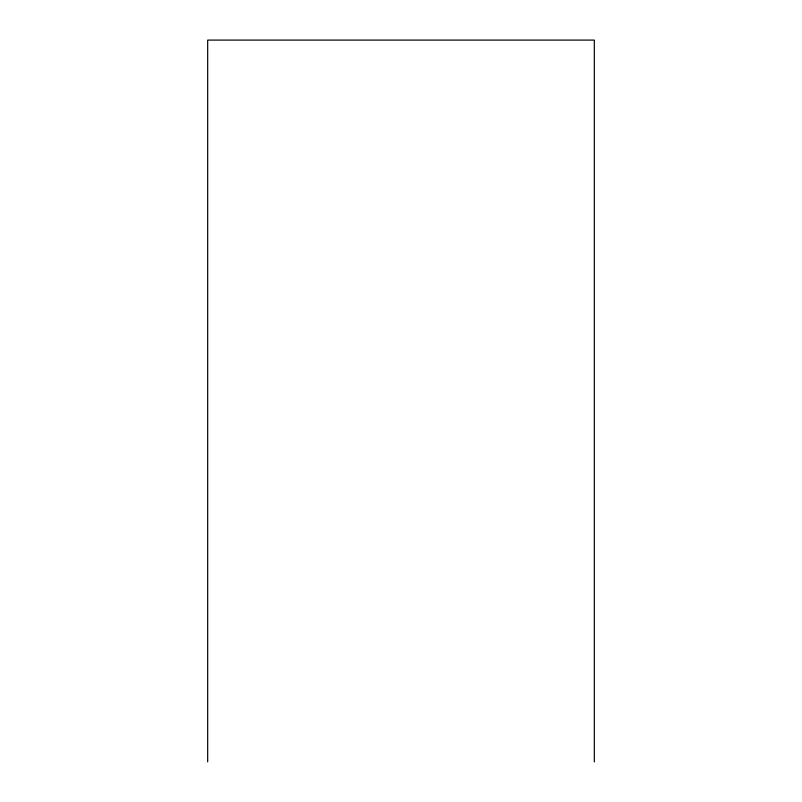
<?xml version="1.0" encoding="UTF-8"?>
<svg xmlns="http://www.w3.org/2000/svg" width="802" height="802" viewBox="0 0 802 802"><rect width="100%" height="100%" fill="white"/><g stroke="black" fill="none" stroke-linecap="round" stroke-linejoin="round"><path stroke-width="1.2" d="M594.322 761.9L594.322 40.1L207.678 40.1L207.678 761.9"/></g></svg>
